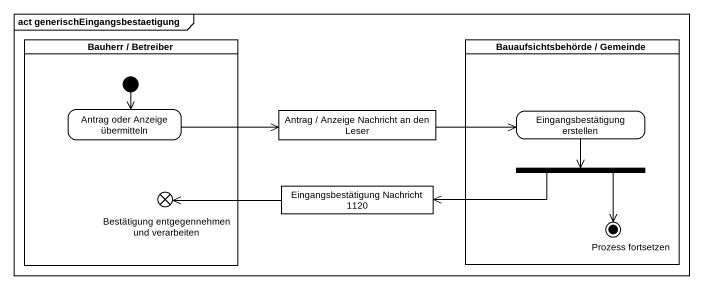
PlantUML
@startuml
mainframe act generischEingangsbestaetigung
hide empty description
state "Bauherr / Betreiber" as Bauherr_Betreiber <<partition>> {
  state "Antrag oder Anzeige übermitteln" as Antrag_oder_Anzeige
  state "Bestätigung entgegennehmen und verarbeiten" as Bestätigung_entgegennehmen <<end>>
  [*] --> Antrag_oder_Anzeige
}
state "Bauaufsichtsbehörde / Gemeinde" as Bauaufsichtsbehörde_Gemeinde <<partition>> {
  state "Eingangsbestätigung erstellen" as Eingangsbestätigung
  state fork1 <<fork>>
  state "Prozess fortsetzen" as Prozess_fortsetzen <<end>>
}
state "Antrag / Anzeige Nachricht an den Leser" as Antrag_Anzeige_Nachricht_an <<object>>
state "Eingangsbestätigung Nachricht 1120" as Eingangsbestätigung_2 <<object>>
Antrag_oder_Anzeige -right-> Antrag_Anzeige_Nachricht_an
Antrag_Anzeige_Nachricht_an -right-> Eingangsbestätigung
Eingangsbestätigung --> fork1
Eingangsbestätigung_2 -left-> Bestätigung_entgegennehmen
fork1 -left-> Eingangsbestätigung_2
fork1 --> Prozess_fortsetzen
@enduml
